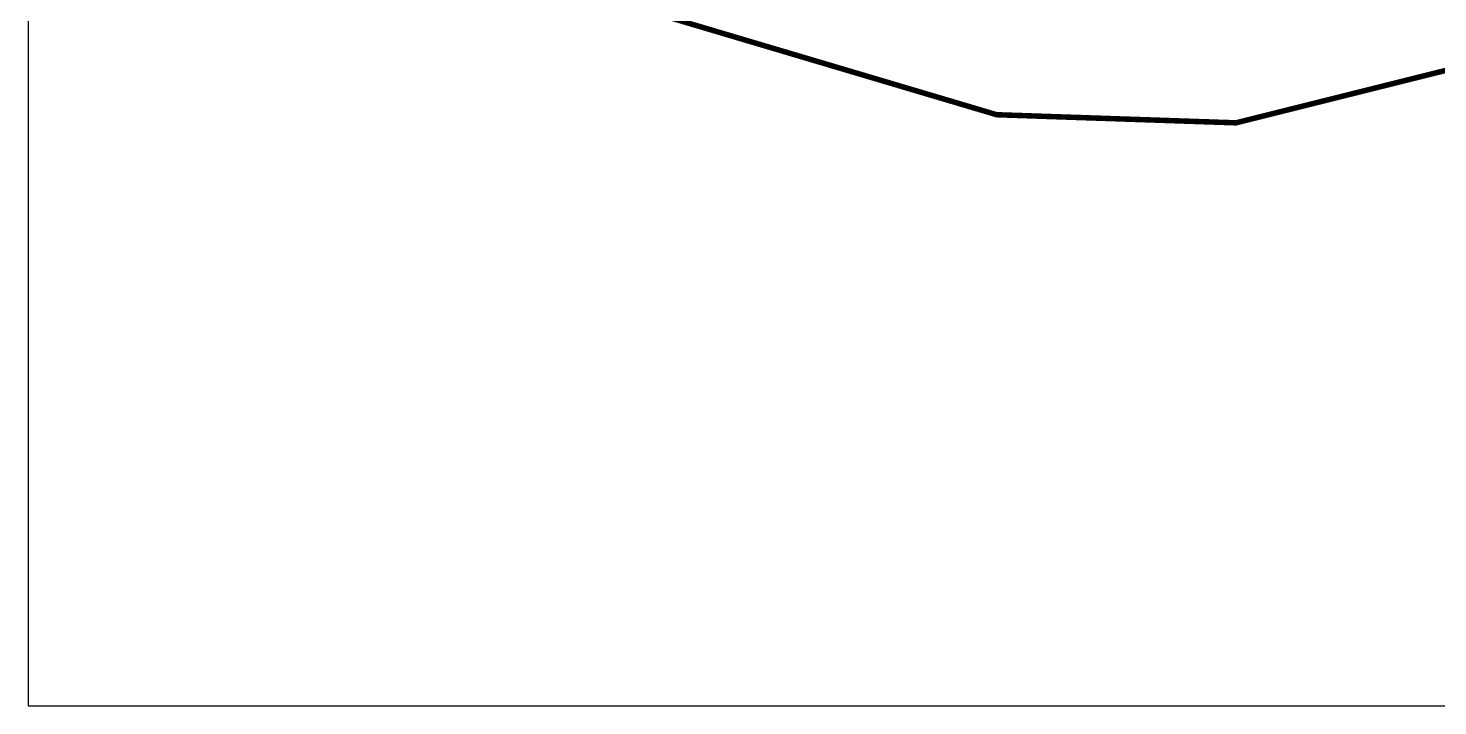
# Model space of a CAD drawing. Header units: metres. Extents: x -1507 to 1965, y -840 to 1491.
# Drawn here: x 779 to 881.7, y 876.1 to 925.5 of the extents above; entities that cross this region are included whole.
import ezdxf

# ---------------------------------------------------------------- set-up
doc = ezdxf.new("R2010")
doc.units = ezdxf.units.M
doc.header["$LTSCALE"] = 10
doc.linetypes.add('HIDDEN', pattern=[0.375, 0.25, -0.125])
doc.layers.add('InnerSoft-TransitionClothoid', color=7, linetype='Continuous')
doc.layers.add('Rincik', color=100, linetype='Continuous')

msp = doc.modelspace()

# ---------------------------------------------------------------- hatches: boundary and pattern name
at = {"layer": 'InnerSoft-TransitionClothoid'}
h = msp.add_hatch(dxfattribs=at)
h.set_pattern_fill('GRASS', color=3, scale=0.06)
h.set_pattern_definition([(90, (1936.5142, 1534.3065), (-1.0776307, 1.0776307), [0.28575, -1.8695115]), (45, (1936.5142, 1534.3065), (-1.0776307, 1.0776307), [0.28575, -1.23825]), (135, (1936.5142, 1534.3065), (-1.0776307, -1.0776307), [0.28575, -1.23825])])
h.paths.add_polyline_path([(914.412, 1042.179, 0.382196), (911.746, 1042.283), (920.204, 1033.784), (921.598, 1035.225)])
h.paths.add_polyline_path([(973.9, 902.148), (978.548, 902.104), (976.1, 906.485), (973.039, 911.794), (969.839, 917.009), (966.431, 922.083), (962.746, 926.969), (958.717, 931.612), (954.298, 935.893), (949.448, 939.671), (944.129, 942.805), (939.955, 945.05), (932.382, 945.825), (926.365, 945.035), (920.347, 943.419), (914.35, 941.75), (908.382, 940.303), (902.438, 938.968), (896.512, 937.621), (890.598, 936.143), (884.689, 934.481), (878.771, 932.803), (872.828, 931.32), (866.847, 930.245), (860.814, 929.756), (854.733, 929.842), (851.911, 930.105), (840.251, 941.39), (833.45, 934.363), (851.168, 929.104), (865.922, 928.605), (894.97, 935.869), (917.662, 941.175), (932.56, 945.1), (939.677, 944.682), (950.442, 935.919), (955.119, 932.021), (962.687, 925.019)])
h.paths.add_polyline_path([(805.597, 974.928), (806.22, 978.126), (808.445, 983.841), (811.668, 989.085), (815.741, 993.74), (820.484, 997.706), (825.714, 1000.906), (831.241, 1003.529), (836.878, 1005.916), (842.545, 1008.221), (848.271, 1010.467), (884.971, 1025.987), (888.809, 1028.666), (907.973, 1048.466), (907.008, 1049.4), (906.912, 1049.493), (906.945, 1049.536, -0.0943922), (906.817, 1050.159), (905.487, 1048.696), (894.469, 1036.232), (890.11, 1031.41), (884.776, 1026.498), (867.989, 1018.932), (853.755, 1014.428), (831.68, 1005.642), (813.165, 995.269), (806.988, 987.935), (798.544, 965.846), (800.185, 952.147), (801.194, 951.362), (815.101, 965.731)])
h.paths.add_polyline_path([(847.879, 989.673), (847.917, 989.689), (843.244, 1000.741), (842.686, 1000.506, 0.5374021), (841.769, 995.587)], flags=17)
h.paths.add_polyline_path([(952.33, 965.124), (952.307, 966.538), (951.948, 966.886), (937.727, 952.191), (938.094, 952.144), (940.625, 953.029)])
h.paths.add_polyline_path([(829.241, 994.72), (829.05, 994.741), (824.578, 992.005), (820.65, 988.72), (817.323, 984.918), (814.739, 980.713), (814.294, 979.569), (814.346, 979.33)], flags=17)
h.paths.add_polyline_path([(971.18, 987.239), (957.271, 972.867), (957.871, 972.287), (959.285, 972.31), (971.803, 985.244), (971.78, 986.658)])

# ---------------------------------------------------------------- linework, layer by layer
at = {"layer": 'Defpoints', "color": 5}
msp.add_lwpolyline([(779.013, 876.135), (1076.013, 876.135), (1076.013, 1086.135), (779.013, 1086.135)], close=True, dxfattribs=at)
at = {"layer": 'InnerSoft-TransitionClothoid', "color": 5}
msp.add_lwpolyline([(827.368, 1014.688), (806.689, 1003.103), (798.251, 993.084), (788.321, 967.109), (790.752, 946.816), (811.976, 930.305), (849.55, 919.153), (866.986, 918.563), (897.322, 926.149), (920.075, 931.47), (933.566, 935.024), (935.867, 934.889), (944.084, 928.201), (948.517, 924.505), (954.528, 918.944), (962.711, 902.252), (1003.149, 901.874)], dxfattribs=at)
at = {"layer": 'Rincik', "color": 1, "linetype": 'HIDDEN', "const_width": 0.4}
msp.add_lwpolyline([(923.526, 1081.368), (903.721, 1061.621), (898.04, 1055.371), (887.014, 1042.897), (882.998, 1038.455), (879.192, 1034.95), (864.414, 1028.289), (850.393, 1023.853), (827.368, 1014.688), (806.689, 1003.103), (798.251, 993.084), (788.321, 967.109), (790.752, 946.816), (811.976, 930.305), (849.55, 919.153), (866.986, 918.563), (897.322, 926.149), (920.075, 931.47), (933.566, 935.024), (935.867, 934.889), (944.084, 928.201), (948.517, 924.505), (954.528, 918.944), (965.174, 897.229)], dxfattribs=at)

doc.saveas('drawing.dxf')
